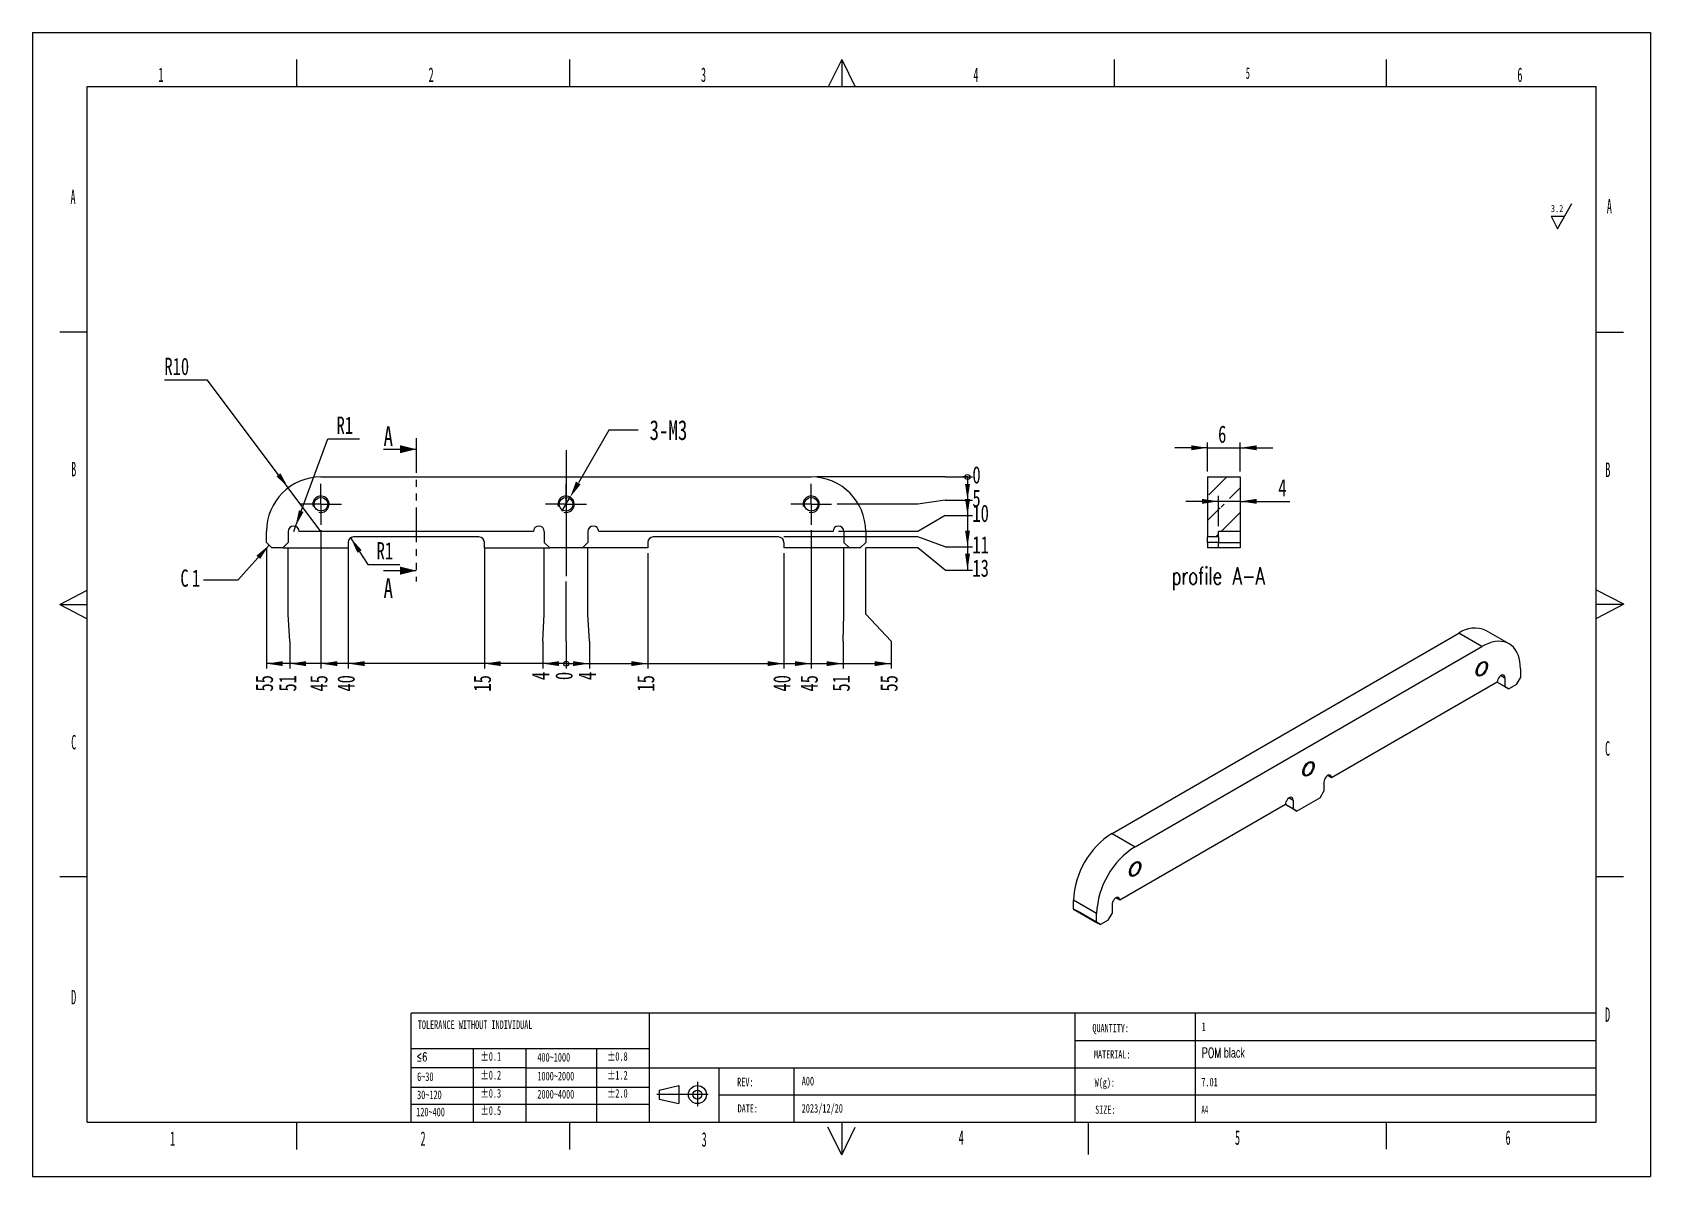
# Model space of a CAD drawing. Extents: x -502 to 297, y 0 to 210.
# Drawn here: x -0.1 to 297, y 0 to 210 of the extents above; entities outside this region: 1.
import ezdxf

# ---------------------------------------------------------------- set-up
doc = ezdxf.new("R2010")
doc.units = 0
doc.header["$PDSIZE"] = -1
for name, pattern in [('SLD-中心线', [34.29, 30.48, -1.27, 1.27, -1.27]), ('SLD-双点画线', [12.7, 6.35, -1.27, 1.27, -1.27, 1.27, -1.27]), ('SLD-实线', [0])]:
    doc.linetypes.add(name, pattern=pattern)
doc.layers.get('0').update_dxf_attribs({"linetype": 'CONTINUOUS'})
doc.layers.get('Defpoints').update_dxf_attribs({"linetype": 'CONTINUOUS'})
for name, color, linetype in [('DWGN', 7, 'SLD-实线'), ('FORMAT', 5, 'SLD-实线'), ('SLD-0', 7, 'SLD-实线')]:
    doc.layers.add(name, color=color, linetype=linetype)
doc.styles.add('SLDTEXTSTYLE0', font='TXT', dxfattribs={"width": 0.517969})
doc.styles.add('SLDTEXTSTYLE3', font='TXT', dxfattribs={"width": 0.7})
doc.styles.add('SLDTEXTSTYLE5', font='TXT', dxfattribs={"width": 0.663})
doc.styles.add('SLDTEXTSTYLE7', font='TXT', dxfattribs={"width": 0.7, "bigfont": 'bigfont'})
doc.dimstyles.new('SLDDIMSTYLE0', dxfattribs={"dimtxt": 3.638021, "dimasz": 0.3, "dimexe": 0, "dimexo": 0.0625, "dimgap": 0.909505, "dimtad": 0, "dimtih": 1, "dimtoh": 1, "dimdec": 0, "dimrnd": 1e-09, "dimdsep": 46, "dimtxsty": 'SLDTEXTSTYLE3', "dimblk1": 'ORIGIN', "dimblk2": 'ORIGIN', "dimsah": 1, "dimcen": 0.09, "dimadec": 0, "dimazin": 0, "dimtfac": 1, "dimtofl": 0, "dimtmove": 0, "dimatfit": 3, "dimldrblk": 'ORIGIN', "dimfxl": 1, "dimtolj": 1, "dimtzin": 12, "dimarcsym": 0})
doc.dimstyles.new('SLDDIMSTYLE1', dxfattribs={"dimtxt": 3.638021, "dimasz": 3, "dimexe": 0, "dimexo": 0.0625, "dimgap": 0.909505, "dimtad": 0, "dimtih": 1, "dimtoh": 1, "dimrnd": 1e-09, "dimzin": 12, "dimdsep": 46, "dimtxsty": 'SLDTEXTSTYLE3', "dimsah": 1, "dimcen": 0.09, "dimadec": 0, "dimazin": 0, "dimtfac": 1, "dimtofl": 0, "dimtmove": 0, "dimatfit": 3, "dimfxl": 1, "dimtolj": 1, "dimtzin": 12, "dimarcsym": 0})
doc.dimstyles.new('SLDDIMSTYLE2', dxfattribs={"dimtxt": 3.638021, "dimasz": 3, "dimexe": 0, "dimexo": 0.0625, "dimgap": 0.909505, "dimtad": 0, "dimtih": 1, "dimtoh": 1, "dimrnd": 1e-09, "dimzin": 12, "dimdsep": 46, "dimtxsty": 'SLDTEXTSTYLE3', "dimblk1": 'NONE', "dimsah": 1, "dimcen": 0, "dimadec": 0, "dimazin": 0, "dimtfac": 1, "dimtmove": 0, "dimatfit": 3, "dimldrblk": 'NONE', "dimfxl": 1, "dimtolj": 1, "dimtzin": 12, "dimarcsym": 0})
doc.dimstyles.new('SLDDIMSTYLE3', dxfattribs={"dimtxt": 3.638021, "dimasz": 3, "dimexe": 0, "dimexo": 0.0625, "dimgap": 0.909505, "dimtad": 0, "dimtih": 1, "dimtoh": 1, "dimrnd": 1e-09, "dimzin": 12, "dimdsep": 46, "dimtxsty": 'SLDTEXTSTYLE3', "dimsah": 1, "dimcen": 0, "dimadec": 0, "dimazin": 0, "dimtfac": 1, "dimtofl": 0, "dimtmove": 0, "dimatfit": 3, "dimfxl": 1, "dimtolj": 1, "dimtzin": 12, "dimarcsym": 0})
doc.dimstyles.new('SLDDIMSTYLE4', dxfattribs={"dimtxt": 3.638021, "dimasz": 3, "dimexe": 0, "dimexo": 0.0625, "dimgap": 0.909505, "dimtad": 0, "dimtih": 1, "dimtoh": 1, "dimrnd": 1e-09, "dimzin": 12, "dimdsep": 46, "dimtxsty": 'SLDTEXTSTYLE3', "dimsah": 1, "dimcen": 0, "dimadec": 0, "dimazin": 0, "dimtfac": 1, "dimtofl": 0, "dimtmove": 1, "dimatfit": 3, "dimfxl": 1, "dimtolj": 1, "dimtzin": 12, "dimarcsym": 0})
doc.dimstyles.new('SLDDIMSTYLE5', dxfattribs={"dimtxt": 3.638021, "dimasz": 3, "dimexe": 0, "dimexo": 0.0625, "dimgap": 0.909505, "dimtad": 1, "dimrnd": 1e-09, "dimzin": 12, "dimdsep": 46, "dimtxsty": 'SLDTEXTSTYLE3', "dimsah": 1, "dimcen": 0.09, "dimadec": 0, "dimazin": 0, "dimtfac": 1, "dimtmove": 0, "dimatfit": 0, "dimfxl": 1, "dimtolj": 1, "dimtzin": 12, "dimarcsym": 0})

# ---------------------------------------------------------------- blocks, each defined once
blk = doc.blocks.new('块2')
at = {"color": 7, "linetype": 'SLD-实线'}
for p, q in [((353.58, 29.21), (357.19, 30.04)), ((357.19, 30.04), (357.19, 26.73)), ((353.58, 29.21), (353.58, 27.56)), ((353.58, 27.56), (357.19, 26.73))]:
    blk.add_line(p, q, dxfattribs=at)
at = {"color": 7, "linetype": 'SLD-中心线'}
for p, q in [((360.59, 30.73), (360.59, 26.24)), ((362.59, 28.38), (353.16, 28.38))]:
    blk.add_line(p, q, dxfattribs=at)
at = {"color": 7, "linetype": 'SLD-实线'}
for radius in [1.66, 0.825]:
    blk.add_circle((360.59, 28.38), radius, dxfattribs=at)
blk = doc.blocks.new('SW_NOTE_7')
at = {"layer": 'DWGN', "color": 0, "insert": (0.24, 1.48), "char_height": 1.5875, "attachment_point": 1, "style": 'SLDTEXTSTYLE5'}
blk.add_mtext('TOLERANCE WITHOUT INDIVIDUAL', dxfattribs=at)
blk = doc.blocks.new('SW_NOTE_8')
at = {"layer": 'DWGN', "color": 0, "insert": (1.27, 1.76), "char_height": 1.5, "attachment_point": 1, "style": 'SLDTEXTSTYLE5'}
blk.add_mtext('SIZE:', dxfattribs=at)
blk = doc.blocks.new('SW_NOTE_9')
at = {"layer": 'DWGN', "color": 0, "insert": (1.59, 1.76), "char_height": 1.5, "attachment_point": 1, "style": 'SLDTEXTSTYLE5'}
blk.add_mtext('W(g):', dxfattribs=at)
blk = doc.blocks.new('SW_NOTE_18')
at = {"layer": 'SLD-0', "color": 0, "insert": (2.33, 1.76), "char_height": 1.5, "attachment_point": 1, "style": 'SLDTEXTSTYLE5'}
blk.add_mtext('QUANTITY:', dxfattribs=at)
blk = doc.blocks.new('SW_NOTE_19')
at = {"layer": 'SLD-0', "color": 0, "insert": (1.85, 1.76), "char_height": 1.5, "attachment_point": 1, "style": 'SLDTEXTSTYLE5'}
blk.add_mtext('MATERIAL:', dxfattribs=at)
blk = doc.blocks.new('SW_NOTE_22')
at = {"layer": 'SLD-0', "color": 0, "insert": (1.45, 1.88), "char_height": 1.587, "attachment_point": 1, "style": 'SLDTEXTSTYLE5'}
blk.add_mtext('REV:', dxfattribs=at)
blk = doc.blocks.new('SW_NOTE_23')
at = {"layer": 'SLD-0', "color": 0, "insert": (1.81, 1.76), "char_height": 1.5, "attachment_point": 1, "style": 'SLDTEXTSTYLE5'}
blk.add_mtext('DATE:', dxfattribs=at)
blk = doc.blocks.new('_ORIGIN')
at = {"color": 0, "linetype": 'ByBlock'}
blk.add_line((0, 0), (-1, 0), dxfattribs=at)
blk.add_circle((0, 0), 0.5, dxfattribs=at)
blk = doc.blocks.new('_D')
at = {"layer": 'FORMAT', "transparency": 16777216}
for p, q in [((97.9, 103.25), (97.9, 109.21)), ((97.9, 98.25), (97.9, 103.25)), ((97.9, 98.25), (97.9, 93.25))]:
    blk.add_line(p, q, dxfattribs=at)
at = {"layer": 'FORMAT', "transparency": 16777216, "xscale": 0.9, "yscale": 0.9}
blk.add_blockref('_ORIGIN', (97.9, 94.15), dxfattribs=at)
at = {"layer": 'FORMAT', "transparency": 16777216, "insert": (95.92, 91.13), "char_height": 3.17, "attachment_point": 1, "rotation": 90, "style": 'SLDTEXTSTYLE3'}
blk.add_mtext('0', dxfattribs=at)
blk = doc.blocks.new('_D_1')
at = {"layer": 'FORMAT', "transparency": 16777216}
for p, q in [((93.9, 103.25), (93.9, 115.4)), ((93.62, 98.25), (93.9, 103.25)), ((93.62, 98.25), (93.62, 93.25)), ((97.9, 94.15), (93.62, 94.15))]:
    blk.add_line(p, q, dxfattribs=at)
blk.add_solid([(93.62, 94.15), (96.62, 93.7), (96.62, 94.6)], dxfattribs=at)
at = {"layer": 'FORMAT', "transparency": 16777216, "insert": (91.64, 91.13), "char_height": 3.17, "attachment_point": 1, "rotation": 90, "style": 'SLDTEXTSTYLE3'}
blk.add_mtext('4', dxfattribs=at)
blk = doc.blocks.new('_D_2')
at = {"layer": 'FORMAT', "transparency": 16777216}
for p, q in [((82.9, 115.4), (82.9, 93.25)), ((93.62, 94.15), (82.9, 94.15))]:
    blk.add_line(p, q, dxfattribs=at)
blk.add_solid([(82.9, 94.15), (85.9, 93.7), (85.9, 94.6)], dxfattribs=at)
at = {"layer": 'FORMAT', "transparency": 16777216, "insert": (80.92, 89.02), "char_height": 3.175, "attachment_point": 1, "rotation": 90, "style": 'SLDTEXTSTYLE3'}
blk.add_mtext('15', dxfattribs=at)
blk = doc.blocks.new('_D_3')
at = {"layer": 'FORMAT', "transparency": 16777216}
for p, q in [((57.9, 115.4), (57.9, 93.25)), ((82.9, 94.15), (57.9, 94.15))]:
    blk.add_line(p, q, dxfattribs=at)
blk.add_solid([(57.9, 94.15), (60.9, 93.7), (60.9, 94.6)], dxfattribs=at)
at = {"layer": 'FORMAT', "transparency": 16777216, "insert": (55.92, 89.02), "char_height": 3.175, "attachment_point": 1, "rotation": 90, "style": 'SLDTEXTSTYLE3'}
blk.add_mtext('40', dxfattribs=at)
blk = doc.blocks.new('_D_4')
at = {"layer": 'FORMAT', "transparency": 16777216}
for p, q in [((52.9, 118.65), (52.9, 93.25)), ((57.9, 94.15), (52.9, 94.15))]:
    blk.add_line(p, q, dxfattribs=at)
blk.add_solid([(52.9, 94.15), (55.9, 93.7), (55.9, 94.6)], dxfattribs=at)
at = {"layer": 'FORMAT', "transparency": 16777216, "insert": (50.92, 89.02), "char_height": 3.175, "attachment_point": 1, "rotation": 90, "style": 'SLDTEXTSTYLE3'}
blk.add_mtext('45', dxfattribs=at)
blk = doc.blocks.new('_D_5')
at = {"layer": 'FORMAT', "transparency": 16777216}
for p, q in [((46.9, 103.25), (46.9, 115.4)), ((47.17, 98.25), (46.9, 103.25)), ((47.17, 98.25), (47.17, 93.25)), ((52.9, 94.15), (47.17, 94.15))]:
    blk.add_line(p, q, dxfattribs=at)
blk.add_solid([(47.17, 94.15), (50.17, 93.7), (50.17, 94.6)], dxfattribs=at)
at = {"layer": 'FORMAT', "transparency": 16777216, "insert": (45.2, 89.02), "char_height": 3.175, "attachment_point": 1, "rotation": 90, "style": 'SLDTEXTSTYLE3'}
blk.add_mtext('51', dxfattribs=at)
blk = doc.blocks.new('_D_6')
at = {"layer": 'FORMAT', "transparency": 16777216}
for p, q in [((42.9, 115.4), (42.9, 93.25)), ((47.17, 94.15), (42.9, 94.15))]:
    blk.add_line(p, q, dxfattribs=at)
blk.add_solid([(42.9, 94.15), (45.9, 93.7), (45.9, 94.6)], dxfattribs=at)
at = {"layer": 'FORMAT', "transparency": 16777216, "insert": (40.92, 89.02), "char_height": 3.175, "attachment_point": 1, "rotation": 90, "style": 'SLDTEXTSTYLE3'}
blk.add_mtext('55', dxfattribs=at)
blk = doc.blocks.new('_D_7')
at = {"layer": 'FORMAT', "transparency": 16777216}
for p, q in [((101.9, 103.25), (101.9, 115.4)), ((102.17, 98.25), (101.9, 103.25)), ((102.17, 98.25), (102.17, 93.25)), ((97.9, 94.15), (102.17, 94.15))]:
    blk.add_line(p, q, dxfattribs=at)
blk.add_solid([(102.17, 94.15), (99.17, 94.6), (99.17, 93.7)], dxfattribs=at)
at = {"layer": 'FORMAT', "transparency": 16777216, "insert": (100.2, 91.13), "char_height": 3.17, "attachment_point": 1, "rotation": 90, "style": 'SLDTEXTSTYLE3'}
blk.add_mtext('4', dxfattribs=at)
blk = doc.blocks.new('_D_8')
at = {"layer": 'FORMAT', "transparency": 16777216}
for p, q in [((112.9, 114.4), (112.9, 93.25)), ((102.17, 94.15), (112.9, 94.15))]:
    blk.add_line(p, q, dxfattribs=at)
blk.add_solid([(112.9, 94.15), (109.9, 94.6), (109.9, 93.7)], dxfattribs=at)
at = {"layer": 'FORMAT', "transparency": 16777216, "insert": (110.92, 89.02), "char_height": 3.175, "attachment_point": 1, "rotation": 90, "style": 'SLDTEXTSTYLE3'}
blk.add_mtext('15', dxfattribs=at)
blk = doc.blocks.new('_D_9')
at = {"layer": 'FORMAT', "transparency": 16777216}
for p, q in [((137.9, 114.4), (137.9, 93.25)), ((112.9, 94.15), (137.9, 94.15))]:
    blk.add_line(p, q, dxfattribs=at)
blk.add_solid([(137.9, 94.15), (134.9, 94.6), (134.9, 93.7)], dxfattribs=at)
at = {"layer": 'FORMAT', "transparency": 16777216, "insert": (135.92, 89.02), "char_height": 3.175, "attachment_point": 1, "rotation": 90, "style": 'SLDTEXTSTYLE3'}
blk.add_mtext('40', dxfattribs=at)
blk = doc.blocks.new('_D_10')
at = {"layer": 'FORMAT', "transparency": 16777216}
for p, q in [((142.9, 118.65), (142.9, 93.25)), ((137.9, 94.15), (142.9, 94.15))]:
    blk.add_line(p, q, dxfattribs=at)
blk.add_solid([(142.9, 94.15), (139.9, 94.6), (139.9, 93.7)], dxfattribs=at)
at = {"layer": 'FORMAT', "transparency": 16777216, "insert": (140.92, 89.02), "char_height": 3.175, "attachment_point": 1, "rotation": 90, "style": 'SLDTEXTSTYLE3'}
blk.add_mtext('45', dxfattribs=at)
blk = doc.blocks.new('_D_11')
at = {"layer": 'FORMAT', "transparency": 16777216}
for p, q in [((148.9, 103.25), (148.9, 115.4)), ((148.76, 98.25), (148.9, 103.25)), ((148.76, 98.25), (148.76, 93.25)), ((142.9, 94.15), (148.76, 94.15))]:
    blk.add_line(p, q, dxfattribs=at)
blk.add_solid([(148.76, 94.15), (145.76, 94.6), (145.76, 93.7)], dxfattribs=at)
at = {"layer": 'FORMAT', "transparency": 16777216, "insert": (146.78, 89.02), "char_height": 3.175, "attachment_point": 1, "rotation": 90, "style": 'SLDTEXTSTYLE3'}
blk.add_mtext('51', dxfattribs=at)
blk = doc.blocks.new('_D_12')
at = {"layer": 'FORMAT', "transparency": 16777216}
for p, q in [((152.9, 103.25), (152.9, 115.4)), ((157.55, 98.25), (152.9, 103.25)), ((157.55, 98.25), (157.55, 93.25)), ((148.76, 94.15), (157.55, 94.15))]:
    blk.add_line(p, q, dxfattribs=at)
blk.add_solid([(157.55, 94.15), (154.55, 94.6), (154.55, 93.7)], dxfattribs=at)
at = {"layer": 'FORMAT', "transparency": 16777216, "insert": (155.57, 89.02), "char_height": 3.175, "attachment_point": 1, "rotation": 90, "style": 'SLDTEXTSTYLE3'}
blk.add_mtext('55', dxfattribs=at)
blk = doc.blocks.new('_D_13')
at = {"layer": 'FORMAT', "transparency": 16777216}
for p, q in [((162.49, 128.4), (143.9, 128.4)), ((167.49, 128.4), (162.49, 128.4)), ((167.49, 128.4), (172.49, 128.4))]:
    blk.add_line(p, q, dxfattribs=at)
at = {"layer": 'FORMAT', "transparency": 16777216, "xscale": 0.9, "yscale": 0.9}
blk.add_blockref('_ORIGIN', (171.59, 128.4), dxfattribs=at)
at = {"layer": 'FORMAT', "transparency": 16777216, "insert": (172.49, 130.38), "char_height": 3.17, "attachment_point": 1, "style": 'SLDTEXTSTYLE3'}
blk.add_mtext('0', dxfattribs=at)
blk = doc.blocks.new('_D_14')
at = {"layer": 'FORMAT', "transparency": 16777216}
for p, q in [((171.59, 128.4), (171.59, 124.12)), ((162.49, 123.4), (147.65, 123.4)), ((167.49, 124.12), (162.49, 123.4)), ((167.49, 124.12), (172.49, 124.12))]:
    blk.add_line(p, q, dxfattribs=at)
blk.add_solid([(171.59, 124.12), (172.04, 127.12), (171.14, 127.12)], dxfattribs=at)
at = {"layer": 'FORMAT', "transparency": 16777216, "insert": (172.49, 126.1), "char_height": 3.17, "attachment_point": 1, "style": 'SLDTEXTSTYLE3'}
blk.add_mtext('5', dxfattribs=at)
blk = doc.blocks.new('_D_15')
at = {"layer": 'FORMAT', "transparency": 16777216}
for p, q in [((171.59, 124.12), (171.59, 121.35)), ((167.49, 121.35), (162.49, 118.4)), ((167.49, 121.35), (172.49, 121.35)), ((162.49, 118.4), (147.9, 118.4))]:
    blk.add_line(p, q, dxfattribs=at)
blk.add_solid([(171.59, 121.35), (172.04, 124.35), (171.14, 124.35)], dxfattribs=at)
at = {"layer": 'FORMAT', "transparency": 16777216, "insert": (172.49, 123.33), "char_height": 3.175, "attachment_point": 1, "style": 'SLDTEXTSTYLE3'}
blk.add_mtext('10', dxfattribs=at)
blk = doc.blocks.new('_D_16')
at = {"layer": 'FORMAT', "transparency": 16777216}
for p, q in [((171.59, 121.35), (171.59, 115.57)), ((162.49, 117.4), (137.9, 117.4)), ((167.49, 115.57), (162.49, 117.4)), ((167.49, 115.57), (172.49, 115.57))]:
    blk.add_line(p, q, dxfattribs=at)
blk.add_solid([(171.59, 115.57), (172.04, 118.57), (171.14, 118.57)], dxfattribs=at)
at = {"layer": 'FORMAT', "transparency": 16777216, "insert": (172.49, 117.55), "char_height": 3.175, "attachment_point": 1, "style": 'SLDTEXTSTYLE3'}
blk.add_mtext('11', dxfattribs=at)
blk = doc.blocks.new('_D_17')
at = {"layer": 'FORMAT', "transparency": 16777216}
for p, q in [((162.49, 115.4), (152.9, 115.4)), ((167.49, 111.3), (162.49, 115.4)), ((171.59, 115.57), (171.59, 111.3)), ((167.49, 111.3), (172.49, 111.3))]:
    blk.add_line(p, q, dxfattribs=at)
blk.add_solid([(171.59, 111.3), (172.04, 114.3), (171.14, 114.3)], dxfattribs=at)
at = {"layer": 'FORMAT', "transparency": 16777216, "insert": (172.49, 113.27), "char_height": 3.175, "attachment_point": 1, "style": 'SLDTEXTSTYLE3'}
blk.add_mtext('13', dxfattribs=at)
blk = doc.blocks.new('_D_18')
at = {"layer": 'Defpoints', "color": 0, "transparency": 16777216}
for p in [(97.15, 122.1), (98.65, 124.7)]:
    blk.add_point(p, dxfattribs=at)
at = {"layer": 'FORMAT', "color": 0, "lineweight": -2, "transparency": 16777216}
for p, q in [((105.74, 136.98), (100.15, 127.3)), ((111.11, 136.98), (105.74, 136.98)), ((97.15, 122.1), (98.65, 124.7))]:
    blk.add_line(p, q, dxfattribs=at)
at = {"layer": 'FORMAT', "color": 0, "transparency": 16777216}
blk.add_solid([(99.71, 127.55), (100.58, 127.05), (98.65, 124.7)], dxfattribs=at)
at = {"layer": 'FORMAT', "color": 0, "transparency": 16777216, "insert": (116.69, 136.98), "char_height": 3.638, "attachment_point": 5, "style": 'SLDTEXTSTYLE3'}
blk.add_mtext('\\A1;3-M3', dxfattribs=at)
blk = doc.blocks.new('_NONE')
blk = doc.blocks.new('_D_19')
at = {"layer": 'FORMAT', "transparency": 16777216}
for p, q in [((48.24, 119.34), (54.19, 135.39)), ((54.19, 135.39), (60.01, 135.39)), ((47.9, 118.4), (48.24, 119.34))]:
    blk.add_line(p, q, dxfattribs=at)
blk.add_solid([(48.24, 119.34), (49.71, 121.99), (48.86, 122.31)], dxfattribs=at)
at = {"layer": 'FORMAT', "transparency": 16777216, "insert": (55.78, 139.49), "char_height": 3.175, "attachment_point": 1, "style": 'SLDTEXTSTYLE3'}
blk.add_mtext('R1', dxfattribs=at)
blk = doc.blocks.new('SW_CHAMFER_DIMENSION_0')
at = {"layer": 'FORMAT', "color": 0}
for p, q in [((16.3, 8.56), (10.58, 2.12)), ((10.58, 2.12), (4.23, 2.12))]:
    blk.add_line(p, q, dxfattribs=at)
blk.add_solid([(16.3, 8.56), (13.97, 6.62), (14.64, 6.02)], dxfattribs=at)
at = {"layer": 'FORMAT', "color": 0, "char_height": 3.17, "attachment_point": 1, "style": 'SLDTEXTSTYLE3'}
for s, insert in [('C', (0, 4.09)), ('1', (2.12, 4.09))]:
    blk.add_mtext(s, dxfattribs=dict(at, insert=insert))
blk = doc.blocks.new('_D_20')
at = {"layer": 'FORMAT', "transparency": 16777216}
for p, q in [((58.35, 117.24), (61.54, 112.35)), ((61.54, 112.35), (67.36, 112.35))]:
    blk.add_line(p, q, dxfattribs=at)
blk.add_solid([(58.35, 117.24), (59.61, 114.48), (60.37, 114.97)], dxfattribs=at)
at = {"layer": 'FORMAT', "transparency": 16777216, "insert": (63.13, 116.45), "char_height": 3.175, "attachment_point": 1, "style": 'SLDTEXTSTYLE3'}
blk.add_mtext('R1', dxfattribs=at)
blk = doc.blocks.new('_D_21')
at = {"layer": 'FORMAT', "transparency": 16777216}
for p, q in [((32.11, 146.2), (24.17, 146.2)), ((46.91, 126.41), (32.11, 146.2)), ((52.9, 118.4), (46.91, 126.41))]:
    blk.add_line(p, q, dxfattribs=at)
blk.add_solid([(46.91, 126.41), (45.47, 129.08), (44.75, 128.54)], dxfattribs=at)
at = {"layer": 'FORMAT', "transparency": 16777216, "insert": (24.17, 150.29), "char_height": 3.175, "attachment_point": 1, "style": 'SLDTEXTSTYLE3'}
blk.add_mtext('R10', dxfattribs=at)
blk = doc.blocks.new('SW_CENTERMARKSYMBOL_0')
at = {"layer": 'FORMAT', "color": 0}
for p, q in [((0, 2.5), (0, 3.75)), ((-2.5, 0), (-3.75, 0)), ((0, 0), (-2.5, 0)), ((0, 0), (0, 2.5)), ((0, 0), (0, -2.5)), ((0, 0), (2.5, 0)), ((2.5, 0), (3.75, 0)), ((0, -2.5), (0, -3.75))]:
    blk.add_line(p, q, dxfattribs=at)
blk = doc.blocks.new('SW_CENTERMARKSYMBOL_1')
at = {"layer": 'FORMAT', "color": 0}
for p, q in [((0, 2.5), (0, 3.75)), ((-2.5, 0), (-3.75, 0)), ((0, 0), (-2.5, 0)), ((0, 0), (0, 2.5)), ((0, 0), (0, -2.5)), ((0, 0), (2.5, 0)), ((2.5, 0), (3.75, 0)), ((0, -2.5), (0, -3.75))]:
    blk.add_line(p, q, dxfattribs=at)
blk = doc.blocks.new('SW_CENTERMARKSYMBOL_2')
at = {"layer": 'FORMAT', "color": 0}
for p, q in [((0, 2.5), (0, 3.75)), ((-2.5, 0), (-3.75, 0)), ((0, 0), (-2.5, 0)), ((0, 0), (0, 2.5)), ((0, 0), (0, -2.5)), ((0, 0), (2.5, 0)), ((2.5, 0), (3.75, 0)), ((0, -2.5), (0, -3.75))]:
    blk.add_line(p, q, dxfattribs=at)
blk = doc.blocks.new('_D_22')
at = {"layer": 'FORMAT', "transparency": 16777216}
for p, q in [((215.65, 133.76), (209.65, 133.76)), ((215.65, 129.4), (215.65, 134.76)), ((215.65, 133.76), (221.65, 133.76)), ((221.65, 129.4), (221.65, 134.76)), ((221.65, 133.76), (227.65, 133.76))]:
    blk.add_line(p, q, dxfattribs=at)
for points in [[(215.65, 133.76), (212.65, 134.21), (212.65, 133.31)], [(221.65, 133.76), (224.65, 133.31), (224.65, 134.21)]]:
    blk.add_solid(points, dxfattribs=at)
at = {"layer": 'FORMAT', "transparency": 16777216, "insert": (217.59, 137.85), "char_height": 3.17, "attachment_point": 1, "style": 'SLDTEXTSTYLE3'}
blk.add_mtext('6', dxfattribs=at)
blk = doc.blocks.new('_D_23')
at = {"layer": 'FORMAT', "transparency": 16777216}
for p, q in [((217.65, 119.4), (217.65, 124.93)), ((217.65, 123.93), (211.65, 123.93)), ((221.65, 123.93), (217.65, 123.93)), ((221.65, 123.93), (230.74, 123.93))]:
    blk.add_line(p, q, dxfattribs=at)
for points in [[(217.65, 123.93), (214.65, 124.38), (214.65, 123.48)], [(221.65, 123.93), (224.65, 123.48), (224.65, 124.38)]]:
    blk.add_solid(points, dxfattribs=at)
at = {"layer": 'FORMAT', "transparency": 16777216, "insert": (228.63, 128.02), "char_height": 3.17, "attachment_point": 1, "style": 'SLDTEXTSTYLE3'}
blk.add_mtext('4', dxfattribs=at)

msp = doc.modelspace()

# ---------------------------------------------------------------- linework, layer by layer
at = {"color": 7, "linetype": 'SLD-双点画线'}
msp.add_line((70.397, 135.503), (70.397, 109.21), dxfattribs=at)
at = {"color": 7, "linetype": 'SLD-实线'}
for p, q in [((64.397, 133.503), (70.397, 133.503)), ((52.897, 128.4), (142.897, 128.4)), ((215.647, 128.4), (221.647, 128.4)), ((215.647, 128.4), (215.647, 117.4)), ((215.897, 125.131), (219.167, 128.4)), ((221.647, 128.4), (221.647, 118.4)), ((219.688, 124.431), (221.647, 126.39)), ((215.647, 120.39), (217.988, 122.731)), ((218.147, 122.89), (218.688, 123.431)), ((218.147, 118.4), (221.647, 121.9)), ((42.897, 116.4), (42.897, 118.4)), ((42.897, 116.4), (43.897, 115.4)), ((45.897, 115.4), (46.897, 116.4)), ((46.897, 118.4), (46.897, 116.4)), ((91.897, 118.4), (48.897, 118.4)), ((57.897, 116.4), (57.897, 115.4)), ((81.897, 117.4), (58.897, 117.4)), ((82.897, 115.4), (82.897, 116.4)), ((93.897, 118.4), (93.897, 116.4)), ((93.897, 116.4), (94.897, 115.4)), ((100.897, 115.4), (101.897, 116.4)), ((101.897, 118.4), (101.897, 116.4)), ((146.897, 118.4), (103.897, 118.4)), ((112.897, 116.4), (112.897, 115.4)), ((136.897, 117.4), (113.897, 117.4)), ((137.897, 116.4), (137.897, 115.4)), ((148.897, 118.4), (148.897, 116.4)), ((148.897, 116.4), (149.897, 115.4)), ((151.897, 115.4), (152.897, 116.4)), ((152.897, 118.4), (152.897, 116.4)), ((217.647, 117.4), (215.647, 117.4)), ((215.647, 116.4), (215.647, 117.4)), ((217.647, 116.4), (215.647, 116.4)), ((215.647, 116.4), (215.647, 115.4)), ((217.147, 117.4), (217.647, 117.9)), ((221.647, 118.4), (217.647, 118.4)), ((217.647, 117.4), (217.647, 118.4)), ((217.647, 117.4), (217.647, 116.4)), ((217.647, 115.4), (217.647, 116.4)), ((217.647, 116.4), (221.647, 116.4)), ((221.647, 118.4), (221.647, 116.4)), ((221.647, 116.4), (221.647, 115.4)), ((45.897, 115.4), (43.897, 115.4)), ((45.897, 115.4), (57.897, 115.4)), ((82.897, 115.4), (94.897, 115.4)), ((100.897, 115.4), (94.897, 115.4)), ((112.897, 115.4), (100.897, 115.4)), ((149.897, 115.4), (137.897, 115.4)), ((151.897, 115.4), (149.897, 115.4)), ((217.647, 115.4), (215.647, 115.4)), ((221.647, 115.4), (217.647, 115.4)), ((64.397, 111.21), (70.397, 111.21)), ((198.114, 62.995), (261.754, 99.734)), ((265.997, 97.285), (261.754, 99.734)), ((270.996, 97.78), (266.754, 100.229)), ((202.357, 60.546), (265.997, 97.285)), ((273.068, 93.201), (273.068, 91.568)), ((268.825, 90.752), (238.42, 73.199)), ((268.825, 90.752), (270.239, 89.935)), ((270.946, 89.527), (268.825, 90.752)), ((270.239, 91.568), (270.239, 89.935)), ((270.239, 89.935), (270.946, 89.527)), ((272.361, 90.343), (270.946, 89.527)), ((272.361, 90.343), (273.068, 91.568)), ((237.005, 72.383), (237.005, 70.75)), ((237.713, 73.607), (237.687, 73.592)), ((238.42, 73.199), (237.712, 73.607)), ((231.348, 69.117), (231.348, 67.484)), ((236.298, 69.525), (232.056, 67.076)), ((236.298, 69.525), (237.005, 70.75)), ((229.934, 68.301), (199.529, 50.748)), ((229.934, 68.301), (231.348, 67.484)), ((232.056, 67.076), (229.934, 68.3)), ((231.348, 67.484), (232.056, 67.076)), ((198.114, 62.995), (202.357, 60.546)), ((195.286, 48.299), (191.043, 50.748)), ((191.043, 49.115), (191.043, 50.748)), ((198.796, 51.141), (198.822, 51.156)), ((199.529, 50.748), (198.821, 51.156)), ((191.043, 49.115), (195.286, 46.666)), ((191.751, 48.706), (191.043, 49.115)), ((195.993, 46.257), (191.751, 48.706)), ((195.286, 46.666), (195.286, 48.299)), ((197.407, 47.074), (198.114, 48.298)), ((198.114, 49.932), (198.114, 48.298)), ((195.286, 46.666), (195.993, 46.257)), ((197.407, 47.074), (195.993, 46.257))]:
    msp.add_line(p, q, dxfattribs=at)
at = {"color": 8, "linetype": 'SLD-实线'}
for p, q in [((269.532, 91.977), (270.239, 91.568)), ((230.641, 69.525), (231.348, 69.117))]:
    msp.add_line(p, q, dxfattribs=at)
at = {"color": 7, "linetype": 'SLD-实线', "flags": 128}
for points in [[(273.068, 93.201), (273.041, 93.897), (272.96, 94.557), (272.827, 95.175), (272.641, 95.748), (272.405, 96.27), (272.12, 96.737), (271.789, 97.146), (271.413, 97.495), (270.997, 97.779), (270.542, 97.998), (270.053, 98.149), (269.532, 98.232), (268.985, 98.245), (268.415, 98.188), (267.827, 98.063), (267.225, 97.869), (266.613, 97.609), (265.997, 97.285)], [(265.997, 94.427), (266.403, 94.568), (266.747, 94.501), (266.977, 94.236), (267.057, 93.814), (266.977, 93.299), (266.747, 92.769), (266.403, 92.305), (265.997, 91.977), (265.591, 91.836), (265.247, 91.903), (265.017, 92.167), (264.936, 92.589), (265.017, 93.105), (265.247, 93.635), (265.591, 94.099), (265.997, 94.427)], [(266.881, 93.712), (266.853, 93.95), (266.771, 94.141), (266.641, 94.272), (266.47, 94.337), (266.27, 94.33), (266.052, 94.252), (265.831, 94.109), (265.62, 93.908), (265.433, 93.663), (265.282, 93.389), (265.175, 93.103), (265.12, 92.823), (265.12, 92.568), (265.175, 92.352), (265.282, 92.189), (265.433, 92.09), (265.62, 92.061), (265.831, 92.104), (266.052, 92.215), (266.27, 92.389), (266.47, 92.613), (266.641, 92.875), (266.771, 93.157), (266.853, 93.442), (266.881, 93.712)], [(270.239, 91.568), (270.211, 91.782), (270.127, 91.945), (269.995, 92.045), (269.826, 92.072), (269.633, 92.026), (269.432, 91.91), (269.239, 91.733), (269.069, 91.51), (268.937, 91.258), (268.854, 90.998), (268.825, 90.752)], [(234.177, 76.057), (234.583, 76.199), (234.927, 76.132), (235.157, 75.867), (235.238, 75.445), (235.157, 74.93), (234.927, 74.4), (234.583, 73.935), (234.177, 73.608), (233.771, 73.467), (233.427, 73.534), (233.197, 73.798), (233.116, 74.22), (233.197, 74.736), (233.427, 75.266), (233.771, 75.73), (234.177, 76.057)], [(235.061, 75.343), (235.033, 75.581), (234.951, 75.771), (234.821, 75.903), (234.651, 75.968), (234.45, 75.961), (234.232, 75.883), (234.011, 75.74), (233.801, 75.539), (233.614, 75.294), (233.462, 75.02), (233.355, 74.734), (233.3, 74.454), (233.3, 74.198), (233.355, 73.982), (233.462, 73.82), (233.614, 73.721), (233.801, 73.692), (234.011, 73.734), (234.232, 73.846), (234.45, 74.02), (234.651, 74.244), (234.821, 74.506), (234.951, 74.788), (235.033, 75.073), (235.061, 75.343)], [(238.42, 73.199), (238.391, 73.413), (238.307, 73.576), (238.176, 73.675), (238.006, 73.703), (237.813, 73.657), (237.612, 73.541), (237.419, 73.364), (237.249, 73.141), (237.118, 72.889), (237.034, 72.629), (237.005, 72.383)], [(231.348, 69.117), (231.32, 69.331), (231.236, 69.494), (231.104, 69.593), (230.935, 69.621), (230.742, 69.575), (230.541, 69.459), (230.348, 69.282), (230.178, 69.059), (230.047, 68.807), (229.963, 68.547), (229.934, 68.301)], [(202.357, 57.688), (202.763, 57.829), (203.107, 57.762), (203.337, 57.498), (203.418, 57.076), (203.337, 56.56), (203.107, 56.03), (202.763, 55.566), (202.357, 55.239), (201.951, 55.098), (201.607, 55.164), (201.377, 55.429), (201.296, 55.851), (201.377, 56.366), (201.607, 56.897), (201.951, 57.361), (202.357, 57.688)], [(203.241, 56.974), (203.213, 57.211), (203.132, 57.402), (203.001, 57.534), (202.831, 57.599), (202.63, 57.592), (202.413, 57.514), (202.191, 57.37), (201.981, 57.17), (201.794, 56.925), (201.642, 56.651), (201.535, 56.365), (201.48, 56.085), (201.48, 55.829), (201.535, 55.613), (201.642, 55.451), (201.794, 55.352), (201.981, 55.323), (202.191, 55.365), (202.413, 55.477), (202.63, 55.65), (202.831, 55.875), (203.001, 56.137), (203.132, 56.419), (203.213, 56.704), (203.241, 56.974)], [(199.529, 50.748), (199.5, 50.961), (199.416, 51.125), (199.285, 51.224), (199.115, 51.252), (198.922, 51.206), (198.721, 51.09), (198.528, 50.913), (198.359, 50.689), (198.227, 50.438), (198.143, 50.178), (198.114, 49.932)]]:
    msp.add_lwpolyline(points, dxfattribs=at)
at = {"color": 7, "linetype": 'SLD-实线'}
for centre in [(52.897, 123.4), (97.897, 123.4), (142.897, 123.4)]:
    msp.add_circle(centre, 1.25, dxfattribs=at)
for centre, radius, start, end in [((52.897, 118.4), 10, 90, 180), ((142.897, 118.4), 10, 0, 90), ((52.897, 123.4), 1.5, 255, 195), ((97.897, 123.4), 1.5, 255, 195), ((142.897, 123.4), 1.5, 255, 195), ((47.897, 118.4), 1, 0, 180), ((92.897, 118.4), 1, 0, 180), ((102.897, 118.4), 1, 0, 180), ((147.897, 118.4), 1, 0, 180), ((58.897, 116.4), 1, 90, 180), ((81.897, 116.4), 1, 0, 90), ((113.897, 116.4), 1, 90, 180), ((136.897, 116.4), 1, 0, 90), ((264.68, 95.675), 5.004, 65.52084, 125.78961), ((206.337, 50.083), 15.308, 122.48901, 177.51099), ((210.58, 47.634), 15.308, 122.48901, 177.51099)]:
    msp.add_arc(centre, radius, start, end, dxfattribs=at)
for points in [[(70.397, 133.503), (67.397, 134.253), (67.397, 132.753)], [(70.397, 111.21), (67.397, 111.96), (67.397, 110.46)]]:
    msp.add_solid(points, dxfattribs=at)
at = {"layer": 'DWGN'}
for p, q in [((-0.068, 210), (296.982, 210)), ((-0.068, 210), (-0.068, 0)), ((296.982, 210), (296.982, 0)), ((279.9, 173.969), (282.515, 178.591)), ((278.7, 176.26), (281.196, 176.26)), ((278.7, 176.26), (279.9, 173.969)), ((4.992, 105), (9.992, 107.603)), ((292.063, 105.047), (287.063, 107.65)), ((4.992, 105), (9.992, 102.397)), ((292.063, 105.047), (287.063, 102.444)), ((69.451, 10), (69.451, 30)), ((286.982, 29.98), (69.451, 30)), ((113.167, 29.98), (113.167, 10)), ((191.308, 30), (191.308, 10)), ((69.451, 23.527), (113.167, 23.527)), ((80.9, 23.254), (80.9, 23.527)), ((80.9, 10), (80.9, 23.254)), ((90.561, 10), (90.561, 23.527)), ((103.498, 23.527), (103.498, 10)), ((90.561, 19.99), (69.451, 19.99)), ((90.561, 19.99), (113.167, 19.99)), ((113.167, 19.99), (233.336, 19.99)), ((125.92, 19.99), (125.92, 10)), ((139.681, 19.99), (139.681, 10)), ((233.336, 19.99), (286.982, 19.99)), ((69.451, 16.396), (90.561, 16.396)), ((90.561, 16.396), (113.167, 16.396)), ((125.92, 14.995), (233.336, 14.995)), ((69.451, 13.314), (113.167, 13.314)), ((-0.068, 0), (296.982, 0))]:
    msp.add_line(p, q, dxfattribs=at)
at = {"layer": 'DWGN', "color": 179, "linetype": 'SLD-实线'}
msp.add_line((292.001, 105), (286.961, 105), dxfattribs=at)
at = {"layer": 'FORMAT', "linetype": 'SLD-中心线'}
msp.add_line((97.897, 133.321), (97.897, 110.206), dxfattribs=at)
at = {"layer": 'SLD-0', "color": 179, "linetype": 'SLD-实线'}
for p, q in [((48.501, 200), (48.501, 205)), ((98.501, 205), (98.501, 200)), ((148.501, 205), (148.501, 200)), ((198.501, 205), (198.501, 200)), ((248.501, 200.008), (248.501, 205.008)), ((10.001, 155), (5.001, 155)), ((287.001, 155), (292.001, 155)), ((5.001, 105), (10.001, 105)), ((10.001, 55), (5.001, 55)), ((292.001, 55), (286.946, 55)), ((-501.615, 30), (-501.638, 10)), ((213.382, 29.98), (213.382, 10)), ((48.501, 5), (48.501, 10)), ((98.501, 10), (98.501, 5)), ((148.492, 10), (148.492, 3.982)), ((193.749, 10), (193.749, 4.076)), ((248.482, 5.01), (248.482, 10))]:
    msp.add_line(p, q, dxfattribs=at)
at = {"layer": 'SLD-0'}
for p, q in [((148.5, 205.01), (146.007, 200.01)), ((148.5, 205.01), (150.992, 200.01)), ((10.001, 10), (10.001, 200.039)), ((10.001, 200.039), (286.982, 200.039)), ((286.982, 10), (286.982, 200.039)), ((191.308, 25), (286.982, 25)), ((233.336, 14.995), (286.982, 14.995)), ((10.001, 10), (286.982, 10)), ((148.492, 3.982), (145.955, 9.069)), ((148.492, 3.982), (150.941, 9.069))]:
    msp.add_line(p, q, dxfattribs=at)

# ---------------------------------------------------------------- block references
at = {"layer": 'DWGN'}
for name, p in [('SW_NOTE_7', (70.435, 27.191)), ('SW_NOTE_9', (193.342, 16.276)), ('块2', (-238.578, -13.321)), ('SW_NOTE_8', (193.749, 11.278))]:
    msp.add_blockref(name, p, dxfattribs=at)
at = {"layer": 'FORMAT'}
for name, p in [('SW_CENTERMARKSYMBOL_2', (52.897, 123.4)), ('SW_CENTERMARKSYMBOL_1', (97.897, 123.4)), ('SW_CENTERMARKSYMBOL_0', (142.897, 123.4)), ('SW_CHAMFER_DIMENSION_0', (27.098, 107.339))]:
    msp.add_blockref(name, p, dxfattribs=at)
at = {"layer": 'SLD-0'}
for name, p in [('SW_NOTE_18', (192.189, 26.252)), ('SW_NOTE_19', (192.954, 21.425)), ('SW_NOTE_22', (127.859, 16.274)), ('SW_NOTE_23', (127.586, 11.51))]:
    msp.add_blockref(name, p, dxfattribs=at)

# ---------------------------------------------------------------- texts
at = {"color": 7, "linetype": 'Continuous', "char_height": 3.638, "attachment_point": 1, "style": 'SLDTEXTSTYLE3'}
for insert in [(64.397, 137.711), (64.397, 109.809)]:
    msp.add_mtext('A', dxfattribs=dict(at, insert=insert))
at = {"layer": 'DWGN', "attachment_point": 1}
for s, insert, char_height, style in [('3.2', (278.682, 178.336), 1.3229, 'SLDTEXTSTYLE3'), ('1', (214.573, 28.297), 1.587, 'SLDTEXTSTYLE3'), ('≤6', (70.435, 22.752), 1.5875, 'SLDTEXTSTYLE7'), ('±0.1', (82.202, 22.858), 1.5875, 'SLDTEXTSTYLE3'), ('400~1000', (92.636, 22.696), 1.5875, 'SLDTEXTSTYLE5'), ('±0.8', (105.427, 22.858), 1.5875, 'SLDTEXTSTYLE3'), ('6~30', (70.56, 19.142), 1.5875, 'SLDTEXTSTYLE5'), ('±0.2', (82.202, 19.409), 1.5875, 'SLDTEXTSTYLE3'), ('1000~2000', (92.636, 19.248), 1.5875, 'SLDTEXTSTYLE5'), ('±1.2', (105.427, 19.409), 1.5875, 'SLDTEXTSTYLE3'), ('A00', (141.156, 18.321), 1.5875, 'SLDTEXTSTYLE3'), ('30~120', (70.56, 15.814), 1.5875, 'SLDTEXTSTYLE5'), ('±0.3', (82.202, 16.081), 1.5875, 'SLDTEXTSTYLE3'), ('2000~4000', (92.636, 15.919), 1.5875, 'SLDTEXTSTYLE5'), ('±2.0', (105.427, 16.081), 1.5875, 'SLDTEXTSTYLE3'), ('120~400', (70.385, 12.658), 1.5875, 'SLDTEXTSTYLE5'), ('±0.5', (82.202, 12.926), 1.5875, 'SLDTEXTSTYLE3'), ('2023/12/20', (141.156, 13.324), 1.5875, 'SLDTEXTSTYLE3'), ('A4', (214.516, 13.04), 1.5, 'SLDTEXTSTYLE0')]:
    msp.add_mtext(s, dxfattribs=dict(at, insert=insert, char_height=char_height, style=style))
at = {"layer": 'FORMAT', "insert": (217.622, 111.843), "char_height": 3.175, "attachment_point": 2, "style": 'SLDTEXTSTYLE7'}
msp.add_mtext('profile A-A', dxfattribs=at)
at = {"layer": 'SLD-0', "attachment_point": 1}
for s, insert, char_height, style in [('1', (23.084, 203.551), 2.646, 'SLDTEXTSTYLE0'), ('2', (72.668, 203.551), 2.646, 'SLDTEXTSTYLE0'), ('3', (122.668, 203.551), 2.646, 'SLDTEXTSTYLE0'), ('4', (172.668, 203.551), 2.646, 'SLDTEXTSTYLE0'), ('5', (222.668, 203.574), 2.117, 'SLDTEXTSTYLE0'), ('6', (272.521, 203.551), 2.646, 'SLDTEXTSTYLE0'), ('A', (6.933, 181.139), 2.646, 'SLDTEXTSTYLE0'), ('A', (288.938, 179.428), 2.646, 'SLDTEXTSTYLE0'), ('B', (7.06, 131.164), 2.646, 'SLDTEXTSTYLE0'), ('B', (288.668, 131.051), 2.646, 'SLDTEXTSTYLE0'), ('C', (7.06, 81.051), 2.646, 'SLDTEXTSTYLE0'), ('C', (288.612, 79.902), 2.646, 'SLDTEXTSTYLE0'), ('D', (7.06, 34.255), 2.646, 'SLDTEXTSTYLE0'), ('D', (288.612, 31.051), 2.646, 'SLDTEXTSTYLE0'), ('POM{\\fMS PGothic|b0|i0|c134|p34; black}', (214.573, 23.63), 1.8, 'SLDTEXTSTYLE7'), ('7.01', (214.516, 18.159), 1.5875, 'SLDTEXTSTYLE5'), ('1', (25.217, 8.305), 2.646, 'SLDTEXTSTYLE0'), ('2', (71.191, 8.305), 2.646, 'SLDTEXTSTYLE0'), ('3', (122.785, 8.159), 2.646, 'SLDTEXTSTYLE0'), ('4', (169.961, 8.488), 2.646, 'SLDTEXTSTYLE0'), ('5', (220.686, 8.488), 2.646, 'SLDTEXTSTYLE0'), ('6', (270.346, 8.488), 2.646, 'SLDTEXTSTYLE0')]:
    msp.add_mtext(s, dxfattribs=dict(at, insert=insert, char_height=char_height, style=style))

# ---------------------------------------------------------------- dimensions: what is measured, and where the dimension line sits
at = {"layer": 'FORMAT'}
for center, mpoint, dimstyle, picture, middle in [((52.897, 118.4), (46.908, 126.409), 'SLDDIMSTYLE3', '_D_21', (27.348, 148.317)), ((47.897, 118.4), (48.244, 119.338), 'SLDDIMSTYLE3', '_D_19', (57.897, 137.51)), ((58.897, 116.4), (58.349, 117.237), 'SLDDIMSTYLE4', '_D_20', (65.247, 114.47))]:
    dim = msp.add_radius_dim(center=center, mpoint=mpoint, dimstyle=dimstyle, dxfattribs=at)
    dim.commit()
    dim.dimension.update_dxf_attribs({"geometry": picture, "text_midpoint": middle, "dimtype": 164})
dim = msp.add_diameter_dim_2p(p1=(97.147, 122.101), p2=(98.647, 124.699), text='3-M3', dimstyle='SLDDIMSTYLE2', override={"dimpost": '<>'}, dxfattribs=at)
dim.commit()
dim.dimension.update_dxf_attribs({"geometry": '_D_18', "text_midpoint": (116.686, 136.981), "dimtype": 163})
for base, p1, p2, picture, middle in [((221.647, 133.758), (215.647, 128.4), (221.647, 128.4), '_D_22', (218.647, 133.758)), ((217.647, 123.931), (221.647, 128.4), (217.647, 118.4), '_D_23', (229.686, 123.931))]:
    dim = msp.add_linear_dim(base=base, p1=p1, p2=p2, dimstyle='SLDDIMSTYLE5', dxfattribs=at)
    dim.commit()
    dim.dimension.update_dxf_attribs({"geometry": picture, "text_midpoint": middle, "dimtype": 160})
for feature_location, offset, dtype, origin, dimstyle, picture, middle in [((136.897, 117.4), (35.592, -1.827), 0, (142.897, 128.4), 'SLDDIMSTYLE1', '_D_16', (174.605, 115.573)), ((142.896586736, 128.400325167), (29.592179172, 0), 0, (142.896586736, 128.400325167), 'SLDDIMSTYLE0', '_D_13', (173.547099228, 128.400325167)), ((146.647, 123.4), (25.842, 0.724), 0, (142.897, 128.4), 'SLDDIMSTYLE1', '_D_14', (173.547, 124.125)), ((146.897, 118.4), (25.592, 2.953), 0, (142.897, 128.4), 'SLDDIMSTYLE1', '_D_15', (174.605, 121.353)), ((151.897, 115.4), (20.592, -4.103), 0, (142.897, 128.4), 'SLDDIMSTYLE1', '_D_17', (174.605, 111.298)), ((52.897, 119.65), (0, -26.4), 1, (97.897, 110.206), 'SLDDIMSTYLE1', '_D_4', (52.897, 91.134)), ((142.897, 119.65), (0, -26.4), 1, (97.897, 110.206), 'SLDDIMSTYLE1', '_D_10', (142.897, 91.134)), ((42.897, 116.4), (0, -23.15), 1, (97.897, 110.206), 'SLDDIMSTYLE1', '_D_6', (42.897, 91.134)), ((46.897, 116.4), (0.276, -23.15), 1, (97.897, 110.206), 'SLDDIMSTYLE1', '_D_5', (47.172, 91.134)), ((57.897, 116.4), (0, -23.15), 1, (97.897, 110.206), 'SLDDIMSTYLE1', '_D_3', (57.897, 91.134)), ((82.897, 116.4), (0, -23.15), 1, (97.897, 110.206), 'SLDDIMSTYLE1', '_D_2', (82.897, 91.134)), ((93.897, 116.4), (-0.276, -23.15), 1, (97.897, 110.206), 'SLDDIMSTYLE1', '_D_1', (93.621, 92.192)), ((101.897, 116.4), (0.276, -23.15), 1, (97.897, 110.206), 'SLDDIMSTYLE1', '_D_7', (102.172, 92.192)), ((148.897, 116.4), (-0.138, -23.15), 1, (97.897, 110.206), 'SLDDIMSTYLE1', '_D_11', (148.759, 91.134)), ((152.897, 116.4), (4.65, -23.15), 1, (97.897, 110.206), 'SLDDIMSTYLE1', '_D_12', (157.546, 91.134)), ((112.897, 115.4), (0, -22.15), 1, (97.897, 110.206), 'SLDDIMSTYLE1', '_D_8', (112.897, 91.134)), ((137.897, 115.4), (0, -22.15), 1, (97.897, 110.206), 'SLDDIMSTYLE1', '_D_9', (137.897, 91.134)), ((97.896586736, 110.206444878), (0, -16.956088322), 1, (97.896586736, 110.206444878), 'SLDDIMSTYLE0', '_D', (97.896586736, 92.192023235))]:
    dim = msp.add_ordinate_dim(feature_location=feature_location, offset=offset, dtype=dtype, origin=origin, dimstyle=dimstyle, dxfattribs=at)
    dim.commit()
    dim.dimension.update_dxf_attribs({"geometry": picture, "text_midpoint": middle})

doc.saveas('drawing.dxf')
